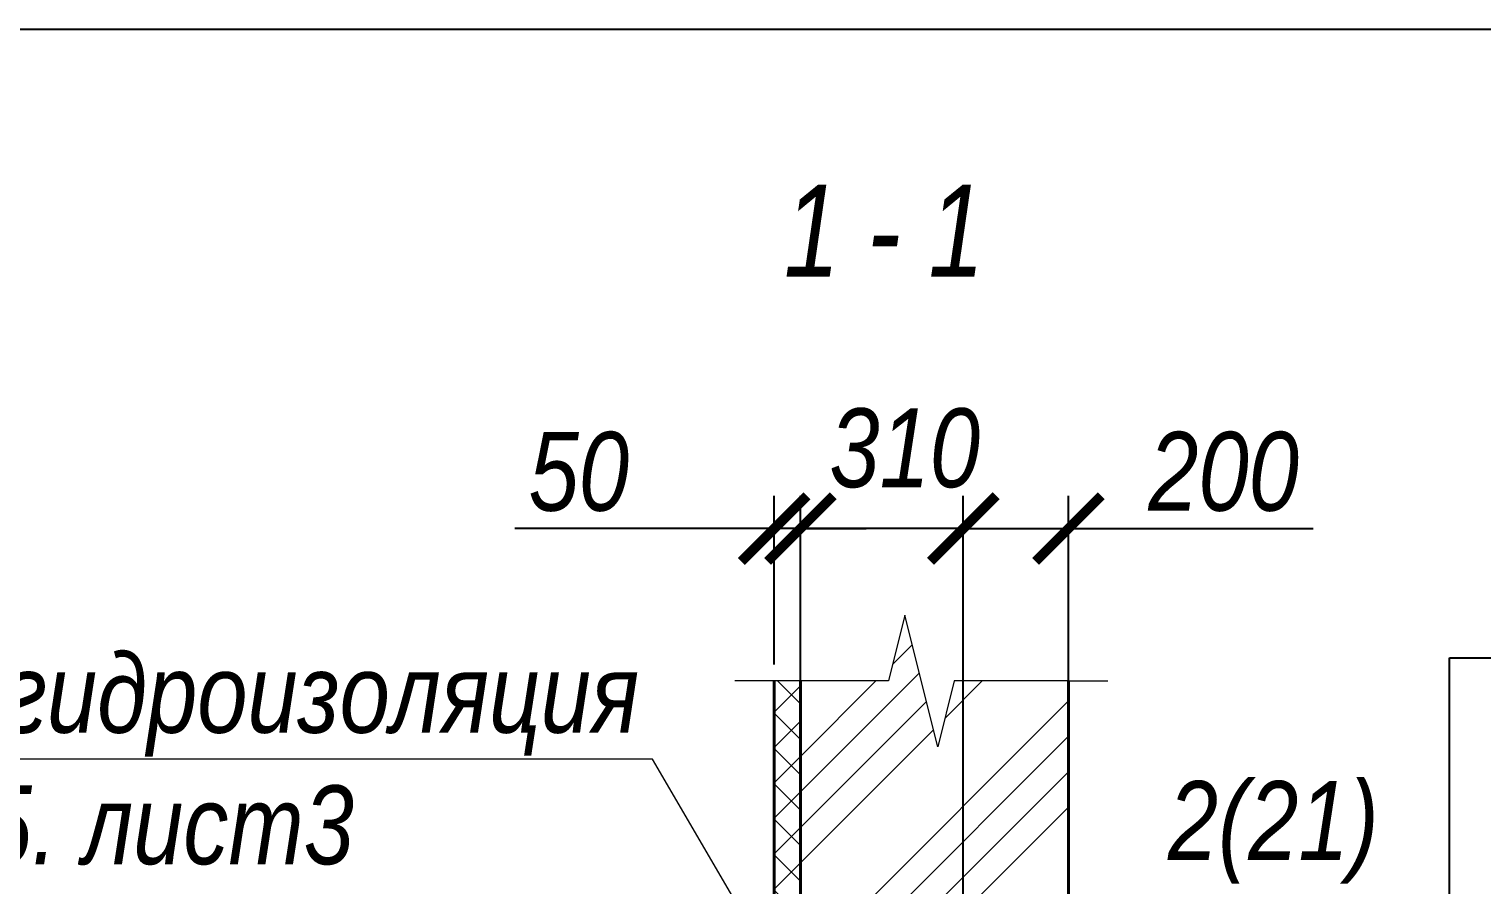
# Model space of a CAD drawing. Header units: millimetres. Extents: x 1582001 to 3303937, y 226471 to 491235.
# Drawn here: x 1839764 to 1845293, y 346889 to 350145 of the extents above; entities that cross this region are included whole.
import ezdxf

# ---------------------------------------------------------------- set-up
doc = ezdxf.new("R2010")
doc.units = ezdxf.units.MM
doc.layers.get('Defpoints').update_dxf_attribs({"color": 255, "lineweight": 30})
doc.layers.add('Spezifikazia', color=250, linetype='Continuous')
doc.layers.add('Формуляр', color=138, linetype='Continuous')
doc.layers.add('Размеры', color=7, linetype='Continuous', lineweight=18)
doc.layers.add('Стены несущие', color=7, linetype='Continuous', lineweight=40)
doc.styles.get("Standard").update_dxf_attribs({"font": 'ARIALNI.TTF', "height": 300})
doc.styles.add('STYLE1', font='ARIALNI.TTF', dxfattribs={"height": 300})
doc.styles.add('Текст', font='ARIALNI.TTF')
doc.dimstyles.new('х2', dxfattribs={"dimscale": 100, "dimtxt": 2.5, "dimasz": 2.5, "dimexe": 1.25, "dimexo": 0.625, "dimtad": 1, "dimdec": 0, "dimlfac": 0.5, "dimtxsty": 'Standard', "dimblk": 'ARCHTICK', "dimcen": 2.5, "dimadec": 0, "dimazin": 0, "dimtfac": 1, "dimtdec": 0, "dimtmove": 0, "dimatfit": 3, "dimfxl": 0, "dimarcsym": 0})

# ---------------------------------------------------------------- blocks, each defined once
blk = doc.blocks.new('_ArchTick')
at = {"color": 0, "linetype": 'ByBlock', "const_width": 0.15}
blk.add_lwpolyline([(-0.5, -0.5), (0.5, 0.5)], dxfattribs=at)
blk = doc.blocks.new('*D1601')
at = {"layer": 'Defpoints', "color": 0, "lineweight": -3, "ltscale": 100, "transparency": 16777216}
for p in [(1843719.3, 348244.9), (1843719.3, 346817.7), (1843319.3, 345570.1)]:
    blk.add_point(p, dxfattribs=at)
at = {"layer": 'Размеры', "color": 0, "lineweight": -2, "ltscale": 100, "transparency": 16777216}
for p, q in [((1843319.3, 345632.6), (1843319.3, 348369.9)), ((1843719.3, 346880.2), (1843719.3, 348369.9)), ((1843319.3, 348244.9), (1843719.3, 348244.9)), ((1843719.3, 348244.9), (1844650.7, 348244.9))]:
    blk.add_line(p, q, dxfattribs=at)
at = {"layer": 'Размеры', "color": 0, "lineweight": -2, "ltscale": 100, "transparency": 16777216, "xscale": 250, "yscale": 250, "zscale": 250, "rotation": 180}
blk.add_blockref('_ArchTick', (1843319.3, 348244.9), dxfattribs=at)
at = {"layer": 'Размеры', "color": 0, "lineweight": -2, "ltscale": 100, "transparency": 16777216, "xscale": 250, "yscale": 250, "zscale": 250}
blk.add_blockref('_ArchTick', (1843719.3, 348244.9), dxfattribs=at)
at = {"layer": 'Размеры', "color": 0, "ltscale": 100, "transparency": 16777216, "insert": (1844310, 348460.6), "char_height": 300, "attachment_point": 5}
blk.add_mtext('200', dxfattribs=at)
blk = doc.blocks.new('*D1602')
at = {"layer": 'Defpoints', "color": 0, "lineweight": -3, "ltscale": 100, "transparency": 16777216}
for p in [(1842699.3, 348244.9), (1842699.3, 347416.6), (1843319.3, 347323.1)]:
    blk.add_point(p, dxfattribs=at)
at = {"layer": 'Размеры', "color": 0, "lineweight": -2, "ltscale": 100, "transparency": 16777216}
for p, q in [((1842699.3, 347479.1), (1842699.3, 348369.9)), ((1843319.3, 347385.6), (1843319.3, 348369.9)), ((1843319.3, 348244.9), (1842699.3, 348244.9))]:
    blk.add_line(p, q, dxfattribs=at)
at = {"layer": 'Размеры', "color": 0, "lineweight": -2, "ltscale": 100, "transparency": 16777216, "xscale": 250, "yscale": 250, "zscale": 250, "rotation": 180}
blk.add_blockref('_ArchTick', (1842699.3, 348244.9), dxfattribs=at)
at = {"layer": 'Размеры', "color": 0, "lineweight": -2, "ltscale": 100, "transparency": 16777216, "xscale": 250, "yscale": 250, "zscale": 250}
blk.add_blockref('_ArchTick', (1843319.3, 348244.9), dxfattribs=at)
at = {"layer": 'Размеры', "color": 0, "ltscale": 100, "transparency": 16777216, "insert": (1843096.4, 348550.1), "char_height": 300, "attachment_point": 5}
blk.add_mtext('310', dxfattribs=at)
blk = doc.blocks.new('*D1603')
at = {"layer": 'Defpoints', "color": 0, "lineweight": -3, "ltscale": 100, "transparency": 16777216}
for p in [(1842599.3, 348244.9), (1842599.3, 347665.3), (1842699.3, 347665.3)]:
    blk.add_point(p, dxfattribs=at)
at = {"layer": 'Размеры', "color": 0, "lineweight": -2, "ltscale": 100, "transparency": 16777216}
for p, q in [((1842599.3, 347727.8), (1842599.3, 348369.9)), ((1842699.3, 347727.8), (1842699.3, 348369.9)), ((1842599.3, 348244.9), (1841612.7, 348244.9)), ((1842699.3, 348244.9), (1842599.3, 348244.9)), ((1842699.3, 348244.9), (1842949.3, 348244.9))]:
    blk.add_line(p, q, dxfattribs=at)
at = {"layer": 'Размеры', "color": 0, "lineweight": -2, "ltscale": 100, "transparency": 16777216, "xscale": 250, "yscale": 250, "zscale": 250}
blk.add_blockref('_ArchTick', (1842599.3, 348244.9), dxfattribs=at)
at = {"layer": 'Размеры', "color": 0, "lineweight": -2, "ltscale": 100, "transparency": 16777216, "xscale": 250, "yscale": 250, "zscale": 250, "rotation": 180}
blk.add_blockref('_ArchTick', (1842699.3, 348244.9), dxfattribs=at)
at = {"layer": 'Размеры', "color": 0, "ltscale": 100, "transparency": 16777216, "insert": (1841856, 348460.6), "char_height": 300, "attachment_point": 5}
blk.add_mtext('50', dxfattribs=at)

msp = doc.modelspace()

# ---------------------------------------------------------------- hatches: boundary and pattern name
at = {"layer": 'Размеры', "ltscale": 100}
h = msp.add_hatch(dxfattribs=at)
h.set_pattern_fill('ANSI34', color=256, scale=30, style=0)
h.set_pattern_definition([(45, (310610.5, 67226.4), (-404.11153, 404.11153), []), (45, (310745.2, 67226.4), (-404.11153, 404.11153), []), (45, (310879.9, 67226.4), (-404.11153, 404.11153), []), (45, (311014.6, 67226.4), (-404.11153, 404.11153), [])])
h.paths.add_polyline_path([(1842699.3, 345570.1), (1843039.3, 345570.1), (1843039.3, 345970.1), (1843719.3, 345970.1), (1843719.3, 347665.3), (1843284.3, 347665.3), (1843221.8, 347415.3), (1843096.8, 347915.3), (1843034.3, 347665.3), (1842699.3, 347665.3)])
h = msp.add_hatch(dxfattribs=at)
h.set_pattern_fill('ANSI37', color=256, scale=30, style=0)
h.set_pattern_definition([(45, (310610.51, 67226.4), (-67.351921, 67.351921), []), (135, (310610.51, 67226.4), (-67.351921, -67.351921), [])])
h.paths.add_polyline_path([(1842699.3, 347665.3), (1842599.3, 347665.3), (1842599.3, 346370.1), (1842699.3, 346370.1)])

# ---------------------------------------------------------------- linework, layer by layer
at = {"layer": 'Размеры', "lineweight": 25, "ltscale": 100}
for p, q in [((1845169.6, 346370.1), (1845169.6, 347753.7)), ((1845169.6, 347753.7), (1848904, 347753.7))]:
    msp.add_line(p, q, dxfattribs=at)
at = {"layer": 'Размеры', "linetype": 'Continuous', "ltscale": 50}
for p, q in [((1842599.3, 347665.3), (1842449.3, 347665.3)), ((1843719.3, 347665.3), (1843869.3, 347665.3))]:
    msp.add_line(p, q, dxfattribs=at)
at = {"layer": 'Размеры', "lineweight": 9, "ltscale": 100}
for p, q in [((1842136.1, 347368.1), (1836791.6, 347368.1)), ((1843199.3, 345550.1), (1842136.1, 347368.1))]:
    msp.add_line(p, q, dxfattribs=at)
at = {"layer": 'Размеры', "linetype": 'Continuous', "ltscale": 50}
msp.add_lwpolyline([(1843719.3, 347665.3), (1843284.3, 347665.3), (1843221.8, 347415.3), (1843096.8, 347915.3), (1843034.3, 347665.3), (1842599.3, 347665.3)], dxfattribs=at)
at = {"layer": 'Стены несущие'}
for p, q in [((1842599.3, 346370.1), (1842599.3, 347665.3)), ((1842699.3, 345530.1), (1842699.3, 347665.3)), ((1843719.3, 345970.1), (1843719.3, 347665.3))]:
    msp.add_line(p, q, dxfattribs=at)
at = {"layer": 'Формуляр', "color": 0}
msp.add_lwpolyline([(1836000.4, 321455), (1836000.4, 350144.9), (1875500.3, 350144.9), (1875500.3, 321455)], close=True, dxfattribs=at)

# ---------------------------------------------------------------- texts
at = {"layer": 'Spezifikazia', "ltscale": 500, "style": 'STYLE1', "width": 0.95}
msp.add_text('1 - 1', height=350, dxfattribs=at).set_placement((1842636.7, 349203.5))
at = {"layer": 'Размеры', "lineweight": 9, "ltscale": 100, "style": 'Текст'}
for s, p in [('Горизонтальная гидроизоляция', (1836841.6, 347468.1)), ('см.прим.п.5. лист3', (1837889.4, 346968.1)), ('2(21)', (1844098.2, 346984.6))]:
    msp.add_text(s, height=300, dxfattribs=at).set_placement(p)

# ---------------------------------------------------------------- dimensions: what is measured, and where the dimension line sits
at = {"layer": 'Размеры', "ltscale": 100}
dim = msp.add_linear_dim(base=(1842699.3, 348244.9), p1=(1843319.3, 347323.1), p2=(1842699.3, 347416.6), dimstyle='х2', override={"dimscale": 100, "dimlfac": 0.5, "dimtxsty": 'Standard', "dimblk1": 'ArchTick', "dimblk2": 'ArchTick', "dimsah": 1, "dimtmove": 2, "dimfxl": 100, "dimfxlon": 1, "dimtolj": 0, "dimarcsym": 1}, dxfattribs=at)
dim.commit()
dim.dimension.update_dxf_attribs({"geometry": '*D1602', "text_midpoint": (1843096.4, 348550.1), "dimtype": 160})
for base, p1, p2, picture, middle in [((1842599.3, 348244.9), (1842699.3, 347665.3), (1842599.3, 347665.3), '*D1603', (1841856, 348460.6)), ((1843719.3, 348244.9), (1843319.3, 345570.1), (1843719.3, 346817.7), '*D1601', (1844310, 348460.6))]:
    dim = msp.add_linear_dim(base=base, p1=p1, p2=p2, dimstyle='х2', override={"dimscale": 100, "dimlfac": 0.5, "dimtxsty": 'Standard', "dimblk1": 'ArchTick', "dimblk2": 'ArchTick', "dimsah": 1, "dimtmove": 0, "dimfxl": 100, "dimfxlon": 1, "dimtolj": 0, "dimarcsym": 1}, dxfattribs=at)
    dim.commit()
    dim.dimension.update_dxf_attribs({"geometry": picture, "text_midpoint": middle})

doc.saveas('drawing.dxf')
